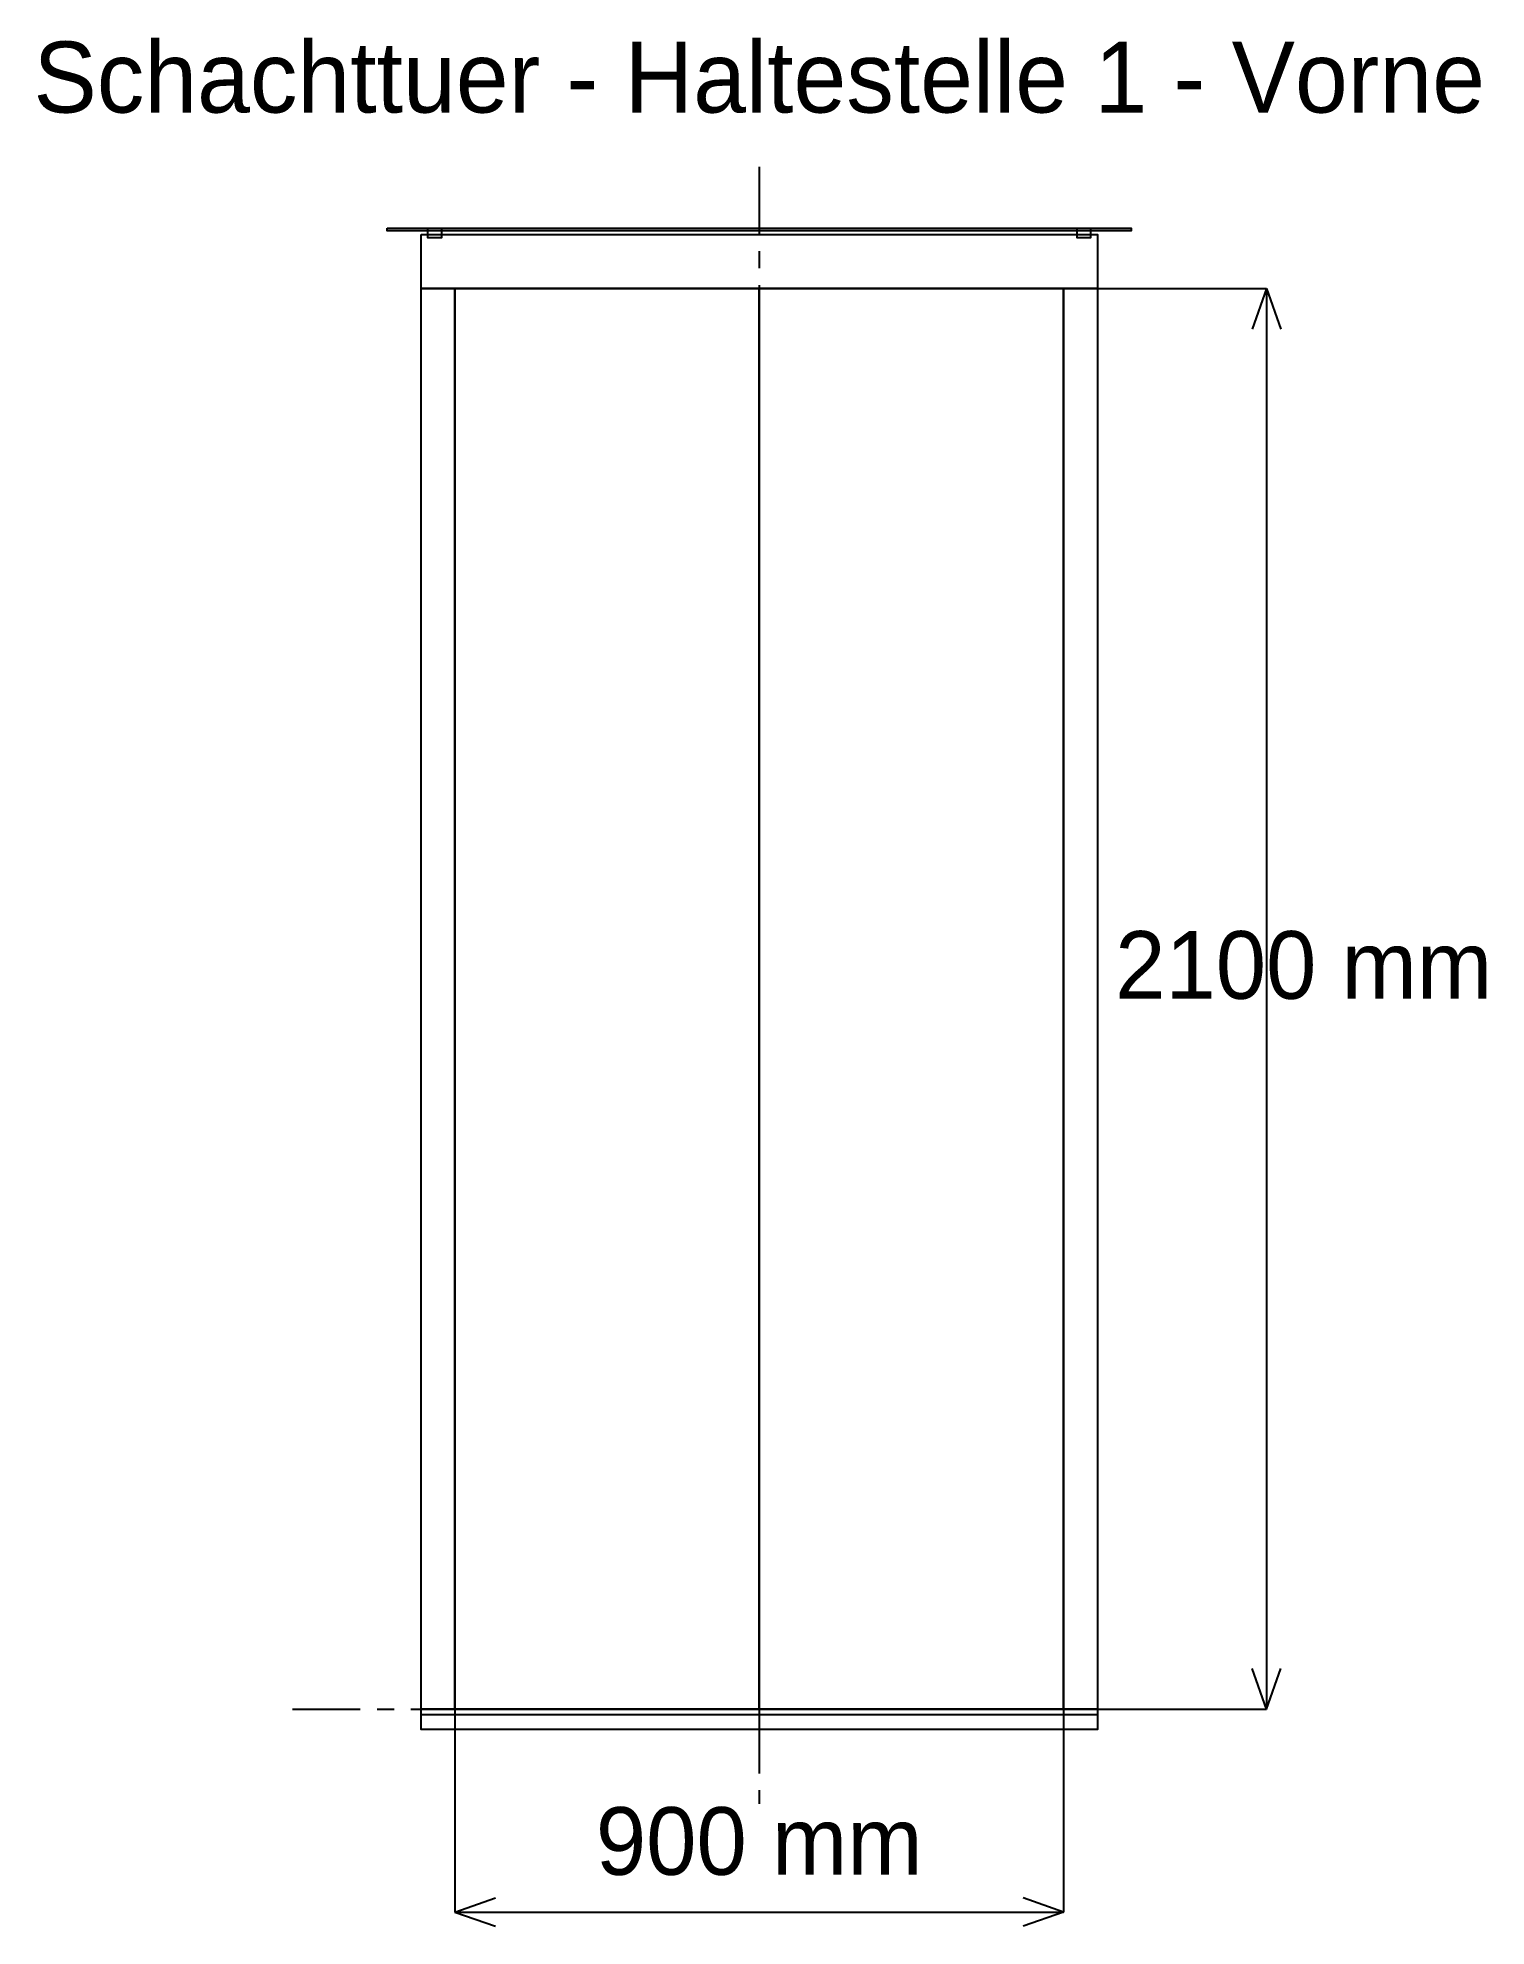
# Model space of a CAD drawing. Extents: x -1067 to 1075, y -321 to 2471.
import ezdxf
from ezdxf.enums import TextEntityAlignment as Align

# ---------------------------------------------------------------- set-up
doc = ezdxf.new("R2010")
doc.units = 0
doc.linetypes.add('CENTER', pattern=[175, 100, -25, 25, -25])
for name, color, linetype in [('ANNOTATIONS', 7, 'CONTINUOUS'), ('CENTERLINES', 8, 'CENTER'), ('DIMENSIONS', 7, 'CONTINUOUS'), ('DOORS', 2, 'CONTINUOUS')]:
    doc.layers.add(name, color=color, linetype=linetype)

msp = doc.modelspace()

# ---------------------------------------------------------------- linework, layer by layer
at = {"layer": 'CENTERLINES', "linetype": 'CENTER'}
for p, q in [((0, 2280), (0, -140)), ((-690, 0), (690, 0))]:
    msp.add_line(p, q, dxfattribs=at)
at = {"layer": 'DIMENSIONS', "linetype": 'CONTINUOUS'}
for p, q in [((450, 2100), (750, 2100)), ((750, 2100), (729, 2040)), ((750, 2100), (750, 0)), ((750, 2100), (771, 2040)), ((750, 0), (729, 60)), ((750, 0), (771, 60)), ((-450, 0), (-450, -300)), ((450, 0), (450, -300)), ((450, 0), (750, 0)), ((-450, -300), (-390, -279)), ((450, -300), (390, -279)), ((-450, -300), (450, -300)), ((-450, -300), (-390, -321)), ((450, -300), (390, -321))]:
    msp.add_line(p, q, dxfattribs=at)
at = {"layer": 'DOORS', "linetype": 'CONTINUOUS'}
for points in [[(-550, 2189), (550, 2189), (550, 2185), (-550, 2185)], [(-500, 2180), (500, 2180), (500, 2100), (-500, 2100)], [(-490, 2189), (-470, 2189), (-470, 2175), (-490, 2175)], [(470, 2189), (490, 2189), (490, 2175), (470, 2175)], [(-500, 2100), (-450, 2100), (-450, 0), (-500, 0)], [(-450, 2100), (450, 2100), (450, 0), (-450, 0)], [(-450, 2100), (0, 2100), (0, 0), (-450, 0)], [(0, 2100), (450, 2100), (450, 0), (0, 0)], [(450, 2100), (500, 2100), (500, 0), (450, 0)], [(-500, 0), (500, 0), (500, -30), (-500, -30)], [(-500, 0), (500, 0), (500, -30), (-500, -30)], [(-500, -8), (500, -8), (500, -30), (-500, -30)]]:
    msp.add_lwpolyline(points, close=True, dxfattribs=at)

# ---------------------------------------------------------------- texts
at = {"layer": 'ANNOTATIONS', "linetype": 'CONTINUOUS'}
msp.add_text('Schachttuer - Haltestelle 1 - Vorne', height=105, dxfattribs=at).set_placement((0, 2360), align=Align.CENTER)
at = {"layer": 'DIMENSIONS', "linetype": 'CONTINUOUS'}
for s, p in [('2100 mm', (805, 1050)), ('900 mm', (0, -245))]:
    msp.add_text(s, height=100, dxfattribs=at).set_placement(p, align=Align.CENTER)

doc.saveas('drawing.dxf')
